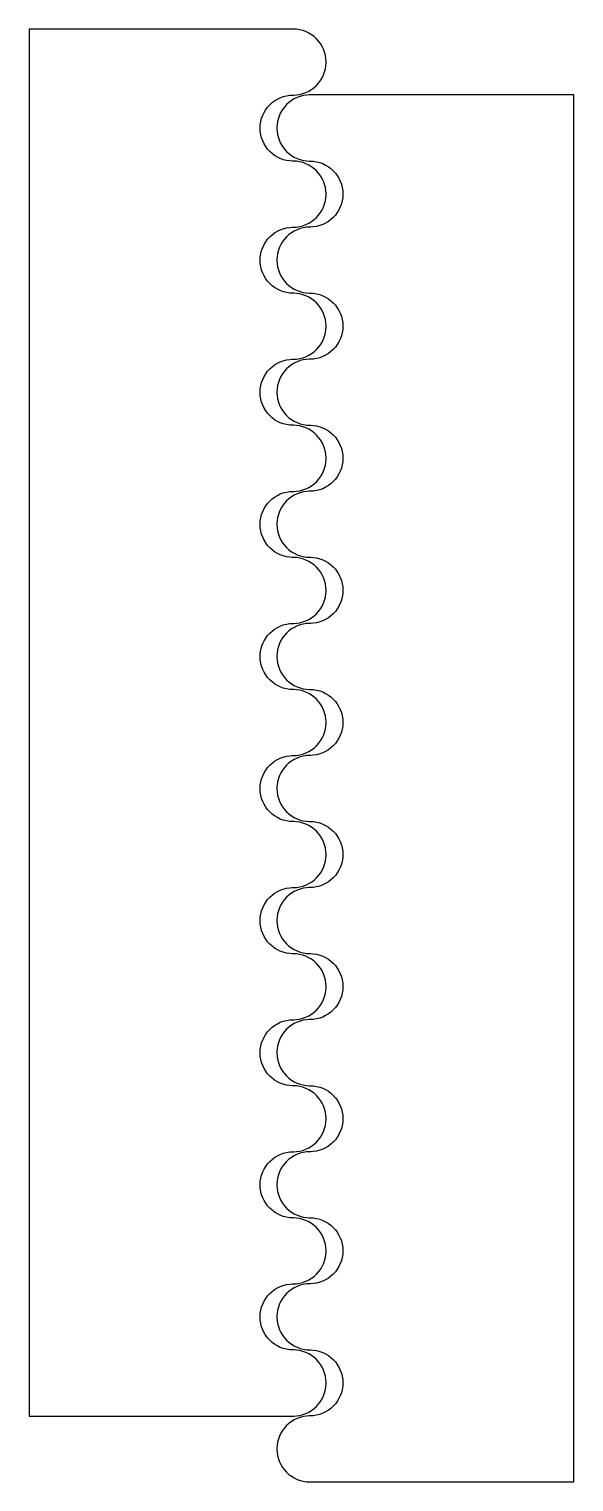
# Model space of a CAD drawing. Extents: x 0 to 41, y 0 to 110.
import ezdxf

# ---------------------------------------------------------------- set-up
doc = ezdxf.new("R2010")
doc.units = 0
doc.layers.get('0').update_dxf_attribs({"linetype": 'CONTINUOUS'})

msp = doc.modelspace()

# ---------------------------------------------------------------- linework, layer by layer
at = {"color": 0}
for points in [[(0, 110), (0, 4.99983), (20, 4.99983), (20.0639, 4.99983), (20.2557, 5.01275), (20.5039, 5.05067), (20.7435, 5.11225), (20.9732, 5.19635), (21.1917, 5.3016), (21.3978, 5.42681), (21.5903, 5.57075), (21.7678, 5.7321), (21.9292, 5.90961), (22.0731, 6.10211), (22.1983, 6.30821), (22.3036, 6.52675), (22.3876, 6.75646), (22.4492, 6.99604), (22.4871, 7.24425), (22.5, 7.43599), (22.5, 7.49983), (22.5, 7.56375), (22.4871, 7.75549), (22.4492, 8.00369), (22.3876, 8.24328), (22.3036, 8.47299), (22.1983, 8.69151), (22.0731, 8.89763), (21.9292, 9.09011), (21.7678, 9.26764), (21.5903, 9.42899), (21.3978, 9.57292), (21.1917, 9.69814), (20.9732, 9.80339), (20.7435, 9.88747), (20.5039, 9.94906), (20.2557, 9.98699), (20.0639, 9.99983), (20, 9.99983), (19.9361, 9.99983), (19.7444, 10.0128), (19.4962, 10.0507), (19.2565, 10.1122), (19.0269, 10.1963), (18.8083, 10.3016), (18.6022, 10.4268), (18.4097, 10.5707), (18.2322, 10.7321), (18.071, 10.9096), (17.9269, 11.1021), (17.8018, 11.3082), (17.6965, 11.5268), (17.6124, 11.7565), (17.5508, 11.996), (17.5129, 12.2443), (17.5, 12.436), (17.5, 12.4998), (17.5, 12.5638), (17.5129, 12.7555), (17.5508, 13.0037), (17.6124, 13.2433), (17.6965, 13.473), (17.8018, 13.6915), (17.9269, 13.8976), (18.071, 14.0901), (18.2322, 14.2676), (18.4097, 14.429), (18.6022, 14.5729), (18.8083, 14.6982), (19.0269, 14.8033), (19.2565, 14.8875), (19.4962, 14.949), (19.7444, 14.9869), (19.9361, 14.9999), (20, 14.9999), (20.0639, 14.9999), (20.2557, 15.0128), (20.5039, 15.0507), (20.7435, 15.1122), (20.9732, 15.1964), (21.1917, 15.3015), (21.3978, 15.4268), (21.5903, 15.5707), (21.7678, 15.7321), (21.9292, 15.9096), (22.0731, 16.1021), (22.1983, 16.3082), (22.3036, 16.5268), (22.3876, 16.7564), (22.4492, 16.996), (22.4871, 17.2443), (22.5, 17.436), (22.5, 17.4999), (22.5, 17.5637), (22.4871, 17.7554), (22.4492, 18.0038), (22.3876, 18.2433), (22.3036, 18.4729), (22.1983, 18.6915), (22.0731, 18.8976), (21.9292, 19.0901), (21.7678, 19.2676), (21.5903, 19.429), (21.3978, 19.5729), (21.1917, 19.6982), (20.9732, 19.8033), (20.7435, 19.8875), (20.5039, 19.949), (20.2557, 19.9869), (20.0639, 19.9999), (20, 19.9999), (19.9361, 19.9999), (19.7444, 20.0128), (19.4962, 20.0507), (19.2565, 20.1122), (19.0269, 20.1964), (18.8083, 20.3015), (18.6022, 20.4268), (18.4097, 20.5707), (18.2322, 20.7321), (18.071, 20.9096), (17.9269, 21.1021), (17.8018, 21.3082), (17.6965, 21.5268), (17.6124, 21.7564), (17.5508, 21.996), (17.5129, 22.2443), (17.5, 22.436), (17.5, 22.4999), (17.5, 22.5637), (17.5129, 22.7554), (17.5508, 23.0038), (17.6124, 23.2433), (17.6965, 23.4729), (17.8018, 23.6915), (17.9269, 23.8976), (18.071, 24.0901), (18.2322, 24.2676), (18.4097, 24.429), (18.6022, 24.5729), (18.8083, 24.6982), (19.0269, 24.8035), (19.2565, 24.8875), (19.4962, 24.9492), (19.7444, 24.9871), (19.9361, 24.9999), (20, 24.9999), (20.0639, 24.9999), (20.2557, 25.0128), (20.5039, 25.0507), (20.7435, 25.1124), (20.9732, 25.1964), (21.1917, 25.3017), (21.3978, 25.4268), (21.5903, 25.5708), (21.7678, 25.7321), (21.9292, 25.9097), (22.0731, 26.1021), (22.1983, 26.3083), (22.3036, 26.5268), (22.3876, 26.7564), (22.4492, 26.9961), (22.4871, 27.2443), (22.5, 27.436), (22.5, 27.4999), (22.5, 27.5637), (22.4871, 27.7556), (22.4492, 28.0038), (22.3876, 28.2433), (22.3036, 28.4731), (22.1983, 28.6915), (22.0731, 28.8976), (21.9292, 29.0901), (21.7678, 29.2676), (21.5903, 29.429), (21.3978, 29.5729), (21.1917, 29.6982), (20.9732, 29.8035), (20.7435, 29.8875), (20.5039, 29.9492), (20.2557, 29.9871), (20.0639, 29.9999), (20, 29.9999), (19.9361, 29.9999), (19.7444, 30.0128), (19.4962, 30.0507), (19.2565, 30.1124), (19.0269, 30.1964), (18.8083, 30.3017), (18.6022, 30.4268), (18.4097, 30.5708), (18.2322, 30.7321), (18.071, 30.9097), (17.9269, 31.1021), (17.8018, 31.3083), (17.6965, 31.5268), (17.6124, 31.7564), (17.5508, 31.9961), (17.5129, 32.2443), (17.5, 32.436), (17.5, 32.4999), (17.5, 32.5638), (17.5129, 32.7556), (17.5508, 33.0038), (17.6124, 33.2433), (17.6965, 33.4731), (17.8018, 33.6915), (17.9269, 33.8976), (18.071, 34.0901), (18.2322, 34.2676), (18.4097, 34.429), (18.6022, 34.5729), (18.8083, 34.6982), (19.0269, 34.8035), (19.2565, 34.8875), (19.4962, 34.9492), (19.7444, 34.9871), (19.9361, 34.9999), (20, 34.9999), (20.0639, 34.9999), (20.2557, 35.0128), (20.5039, 35.0507), (20.7435, 35.1124), (20.9732, 35.1964), (21.1917, 35.3017), (21.3978, 35.4268), (21.5903, 35.5708), (21.7678, 35.7321), (21.9292, 35.9097), (22.0731, 36.1022), (22.1983, 36.3083), (22.3036, 36.5268), (22.3876, 36.7565), (22.4492, 36.9961), (22.4871, 37.2443), (22.5, 37.436), (22.5, 37.4999), (22.5, 37.5638), (22.4871, 37.7556), (22.4492, 38.0038), (22.3876, 38.2433), (22.3036, 38.4731), (22.1983, 38.6915), (22.0731, 38.8976), (21.9292, 39.0901), (21.7678, 39.2676), (21.5903, 39.429), (21.3978, 39.5729), (21.1917, 39.6982), (20.9732, 39.8035), (20.7435, 39.8875), (20.5039, 39.9492), (20.2557, 39.9871), (20.0639, 39.9999), (20, 39.9999), (19.9361, 39.9999), (19.7444, 40.0128), (19.4962, 40.0507), (19.2565, 40.1124), (19.0269, 40.1964), (18.8083, 40.3017), (18.6022, 40.4268), (18.4097, 40.5708), (18.2322, 40.7321), (18.071, 40.9097), (17.9269, 41.1022), (17.8018, 41.3083), (17.6965, 41.5268), (17.6124, 41.7565), (17.5508, 41.9961), (17.5129, 42.2443), (17.5, 42.436), (17.5, 42.4999), (17.5, 42.5638), (17.5129, 42.7556), (17.5508, 43.0038), (17.6124, 43.2433), (17.6965, 43.4731), (17.8018, 43.6915), (17.9269, 43.8976), (18.071, 44.0901), (18.2322, 44.2676), (18.4097, 44.429), (18.6022, 44.5729), (18.8083, 44.6982), (19.0269, 44.8035), (19.2565, 44.8875), (19.4962, 44.9492), (19.7444, 44.9871), (19.9361, 44.9999), (20, 44.9999), (20.0639, 44.9999), (20.2557, 45.0128), (20.5039, 45.0507), (20.7435, 45.1124), (20.9732, 45.1964), (21.1917, 45.3017), (21.3978, 45.4268), (21.5903, 45.5708), (21.7678, 45.7321), (21.9292, 45.9097), (22.0731, 46.1022), (22.1983, 46.3083), (22.3036, 46.5268), (22.3876, 46.7565), (22.4492, 46.9961), (22.4871, 47.2443), (22.5, 47.436), (22.5, 47.4999), (22.5, 47.5638), (22.4871, 47.7556), (22.4492, 48.0038), (22.3876, 48.2433), (22.3036, 48.4731), (22.1983, 48.6915), (22.0731, 48.8978), (21.9292, 49.0901), (21.7678, 49.2676), (21.5903, 49.429), (21.3978, 49.5729), (21.1917, 49.6982), (20.9732, 49.8035), (20.7435, 49.8875), (20.5039, 49.9492), (20.2557, 49.9871), (20.0639, 49.9999), (20, 49.9999), (19.9361, 49.9999), (19.7444, 50.0128), (19.4962, 50.0507), (19.2565, 50.1124), (19.0269, 50.1964), (18.8083, 50.3017), (18.6022, 50.4268), (18.4097, 50.5708), (18.2322, 50.7321), (18.071, 50.9097), (17.9269, 51.1022), (17.8018, 51.3083), (17.6965, 51.5268), (17.6124, 51.7565), (17.5508, 51.9961), (17.5129, 52.2443), (17.5, 52.436), (17.5, 52.4999), (17.5, 52.5638), (17.5129, 52.7556), (17.5508, 53.0038), (17.6124, 53.2433), (17.6965, 53.4731), (17.8018, 53.6915), (17.9269, 53.8978), (18.071, 54.0901), (18.2322, 54.2676), (18.4097, 54.429), (18.6022, 54.5729), (18.8083, 54.6982), (19.0269, 54.8035), (19.2565, 54.8875), (19.4962, 54.9492), (19.7444, 54.9871), (19.9361, 54.9999), (20, 54.9999), (20.0639, 54.9999), (20.2557, 55.0128), (20.5039, 55.0507), (20.7435, 55.1124), (20.9732, 55.1964), (21.1917, 55.3017), (21.3978, 55.4268), (21.5903, 55.5708), (21.7678, 55.7321), (21.9292, 55.9097), (22.0731, 56.1022), (22.1983, 56.3083), (22.3036, 56.5268), (22.3876, 56.7565), (22.4492, 56.9961), (22.4871, 57.2443), (22.5, 57.436), (22.5, 57.4999), (22.5, 57.5637), (22.4871, 57.7556), (22.4492, 58.0038), (22.3876, 58.2433), (22.3036, 58.4731), (22.1983, 58.6917), (22.0731, 58.8978), (21.9292, 59.0901), (21.7678, 59.2678), (21.5903, 59.429), (21.3978, 59.5731), (21.1917, 59.6982), (20.9732, 59.8035), (20.7435, 59.8876), (20.5039, 59.9492), (20.2557, 59.9871), (20.0639, 60), (20, 60), (19.9361, 60), (19.7444, 60.0129), (19.4962, 60.0508), (19.2565, 60.1124), (19.0269, 60.1964), (18.8083, 60.3017), (18.6022, 60.4269), (18.4097, 60.5708), (18.2322, 60.7322), (18.071, 60.9097), (17.9269, 61.1022), (17.8018, 61.3083), (17.6965, 61.5268), (17.6124, 61.7565), (17.5508, 61.9961), (17.5129, 62.2443), (17.5, 62.4361), (17.5, 62.5), (17.5, 62.5639), (17.5129, 62.7556), (17.5508, 63.0038), (17.6124, 63.2433), (17.6965, 63.4731), (17.8018, 63.6917), (17.9269, 63.8978), (18.071, 64.0903), (18.2322, 64.2678), (18.4097, 64.429), (18.6022, 64.5731), (18.8083, 64.6982), (19.0269, 64.8035), (19.2565, 64.8876), (19.4962, 64.9492), (19.7444, 64.9871), (19.9361, 65), (20, 65), (20.0639, 65), (20.2557, 65.0129), (20.5039, 65.0508), (20.7435, 65.1124), (20.9732, 65.1964), (21.1917, 65.3017), (21.3978, 65.4269), (21.5903, 65.5708), (21.7678, 65.7322), (21.9292, 65.9097), (22.0731, 66.1022), (22.1983, 66.3083), (22.3036, 66.5268), (22.3876, 66.7565), (22.4492, 66.9961), (22.4871, 67.2443), (22.5, 67.4361), (22.5, 67.5), (22.5, 67.5639), (22.4871, 67.7556), (22.4492, 68.0038), (22.3876, 68.2433), (22.3036, 68.4731), (22.1983, 68.6917), (22.0731, 68.8978), (21.9292, 69.0903), (21.7678, 69.2678), (21.5903, 69.429), (21.3978, 69.5731), (21.1917, 69.6982), (20.9732, 69.8035), (20.7435, 69.8876), (20.5039, 69.9492), (20.2557, 69.9871), (20.0639, 70), (20, 70), (19.9361, 70), (19.7444, 70.0129), (19.4962, 70.0508), (19.2565, 70.1124), (19.0269, 70.1964), (18.8083, 70.3017), (18.6022, 70.4269), (18.4097, 70.5708), (18.2322, 70.7322), (18.071, 70.9097), (17.9269, 71.1022), (17.8018, 71.3083), (17.6965, 71.5268), (17.6124, 71.7565), (17.5508, 71.9961), (17.5129, 72.2443), (17.5, 72.4361), (17.5, 72.5), (17.5, 72.5639), (17.5129, 72.7556), (17.5508, 73.0038), (17.6124, 73.2433), (17.6965, 73.4731), (17.8018, 73.6917), (17.9269, 73.8978), (18.071, 74.0903), (18.2322, 74.2678), (18.4097, 74.429), (18.6022, 74.5731), (18.8083, 74.6982), (19.0269, 74.8035), (19.2565, 74.8876), (19.4962, 74.9492), (19.7444, 74.9871), (19.9361, 75), (20, 75), (20.0639, 75), (20.2557, 75.0129), (20.5039, 75.0508), (20.7435, 75.1124), (20.9732, 75.1964), (21.1917, 75.3017), (21.3978, 75.4269), (21.5903, 75.5708), (21.7678, 75.7322), (21.9292, 75.9097), (22.0731, 76.1022), (22.1983, 76.3083), (22.3036, 76.5268), (22.3876, 76.7565), (22.4492, 76.9961), (22.4871, 77.2443), (22.5, 77.4361), (22.5, 77.5), (22.5, 77.5639), (22.4871, 77.7556), (22.4492, 78.0038), (22.3876, 78.2433), (22.3036, 78.4731), (22.1983, 78.6917), (22.0731, 78.8978), (21.9292, 79.0903), (21.7678, 79.2678), (21.5903, 79.429), (21.3978, 79.5731), (21.1917, 79.6982), (20.9732, 79.8035), (20.7435, 79.8876), (20.5039, 79.9492), (20.2557, 79.9871), (20.0639, 80), (20, 80), (19.9361, 80), (19.7444, 80.0129), (19.4962, 80.0508), (19.2565, 80.1124), (19.0269, 80.1964), (18.8083, 80.3017), (18.6022, 80.4269), (18.4097, 80.5708), (18.2322, 80.7322), (18.071, 80.9097), (17.9269, 81.1022), (17.8018, 81.3083), (17.6965, 81.5268), (17.6124, 81.7565), (17.5508, 81.9961), (17.5129, 82.2443), (17.5, 82.4361), (17.5, 82.5), (17.5, 82.5639), (17.5129, 82.7556), (17.5508, 83.0038), (17.6124, 83.2435), (17.6965, 83.4731), (17.8018, 83.6917), (17.9269, 83.8978), (18.071, 84.0903), (18.2322, 84.2678), (18.4097, 84.429), (18.6022, 84.5731), (18.8083, 84.6982), (19.0269, 84.8035), (19.2565, 84.8876), (19.4962, 84.9492), (19.7444, 84.9871), (19.9361, 85), (20, 85), (20.0639, 85), (20.2557, 85.0129), (20.5039, 85.0508), (20.7435, 85.1124), (20.9732, 85.1964), (21.1917, 85.3017), (21.3978, 85.4269), (21.5903, 85.5708), (21.7678, 85.7322), (21.9292, 85.9097), (22.0731, 86.1022), (22.1983, 86.3083), (22.3036, 86.5268), (22.3876, 86.7565), (22.4492, 86.9961), (22.4871, 87.2443), (22.5, 87.4361), (22.5, 87.5), (22.5, 87.5639), (22.4871, 87.7556), (22.4492, 88.0038), (22.3876, 88.2435), (22.3036, 88.4731), (22.1983, 88.6917), (22.0731, 88.8978), (21.9292, 89.0903), (21.7678, 89.2678), (21.5903, 89.429), (21.3978, 89.5731), (21.1917, 89.6982), (20.9732, 89.8035), (20.7435, 89.8876), (20.5039, 89.9492), (20.2557, 89.9871), (20.0639, 90), (20, 90), (19.9361, 90), (19.7444, 90.0129), (19.4962, 90.0508), (19.2565, 90.1124), (19.0269, 90.1964), (18.8083, 90.3017), (18.6022, 90.4269), (18.4097, 90.5708), (18.2322, 90.7322), (18.071, 90.9097), (17.9269, 91.1022), (17.8018, 91.3083), (17.6965, 91.5268), (17.6124, 91.7565), (17.5508, 91.9961), (17.5129, 92.2443), (17.5, 92.4361), (17.5, 92.5), (17.5, 92.5639), (17.5129, 92.7556), (17.5508, 93.0038), (17.6124, 93.2435), (17.6965, 93.4731), (17.8018, 93.6917), (17.9269, 93.8978), (18.071, 94.0903), (18.2322, 94.2678), (18.4097, 94.4292), (18.6022, 94.5731), (18.8083, 94.6983), (19.0269, 94.8036), (19.2565, 94.8876), (19.4962, 94.9492), (19.7444, 94.9871), (19.9361, 95), (20, 95), (20.0639, 95), (20.2557, 95.0129), (20.5039, 95.0508), (20.7435, 95.1124), (20.9732, 95.1965), (21.1917, 95.3018), (21.3978, 95.4269), (21.5903, 95.571), (21.7678, 95.7322), (21.9292, 95.9097), (22.0731, 96.1022), (22.1983, 96.3083), (22.3036, 96.5269), (22.3876, 96.7565), (22.4492, 96.9963), (22.4871, 97.2444), (22.5, 97.4361), (22.5, 97.5), (22.5, 97.5639), (22.4871, 97.7557), (22.4492, 98.0039), (22.3876, 98.2435), (22.3036, 98.4732), (22.1983, 98.6917), (22.0731, 98.8978), (21.9292, 99.0903), (21.7678, 99.2678), (21.5903, 99.4292), (21.3978, 99.5731), (21.1917, 99.6983), (20.9732, 99.8036), (20.7435, 99.8876), (20.5039, 99.9492), (20.2557, 99.9871), (20.0639, 100), (20, 100), (19.9361, 100), (19.7444, 100.013), (19.4962, 100.051), (19.2565, 100.112), (19.0269, 100.197), (18.8083, 100.302), (18.6022, 100.427), (18.4097, 100.571), (18.2322, 100.732), (18.071, 100.91), (17.9269, 101.102), (17.8018, 101.308), (17.6965, 101.527), (17.6124, 101.757), (17.5508, 101.996), (17.5129, 102.244), (17.5, 102.436), (17.5, 102.5), (17.5, 102.564), (17.5129, 102.756), (17.5508, 103.004), (17.6124, 103.243), (17.6965, 103.473), (17.8018, 103.692), (17.9269, 103.898), (18.071, 104.09), (18.2322, 104.268), (18.4097, 104.429), (18.6022, 104.573), (18.8083, 104.698), (19.0269, 104.804), (19.2565, 104.888), (19.4962, 104.949), (19.7444, 104.987), (19.9361, 105), (20, 105), (20.0639, 105), (20.2557, 105.013), (20.5039, 105.051), (20.7435, 105.112), (20.9732, 105.197), (21.1917, 105.302), (21.3978, 105.427), (21.5903, 105.571), (21.7678, 105.732), (21.9292, 105.91), (22.0731, 106.102), (22.1983, 106.308), (22.3036, 106.527), (22.3876, 106.757), (22.4492, 106.996), (22.4871, 107.244), (22.5, 107.436), (22.5, 107.5), (22.5, 107.564), (22.4871, 107.756), (22.4492, 108.004), (22.3876, 108.243), (22.3036, 108.473), (22.1983, 108.692), (22.0731, 108.898), (21.9292, 109.09), (21.7678, 109.268), (21.5903, 109.429), (21.3978, 109.573), (21.1917, 109.698), (20.9732, 109.804), (20.7435, 109.888), (20.5039, 109.949), (20.2557, 109.987), (20.0639, 110), (20, 110), (0, 110)], [(41.2731, 0.00825), (41.2731, 105.008), (21.2731, 105.008), (21.2092, 105.008), (21.0174, 104.996), (20.7692, 104.958), (20.5296, 104.896), (20.2999, 104.812), (20.0814, 104.707), (19.8753, 104.582), (19.6828, 104.438), (19.5053, 104.276), (19.3439, 104.099), (19.2, 103.906), (19.0747, 103.7), (18.9694, 103.482), (18.8854, 103.252), (18.8239, 103.012), (18.786, 102.764), (18.7731, 102.572), (18.7731, 102.508), (18.7731, 102.445), (18.786, 102.253), (18.8239, 102.005), (18.8854, 101.765), (18.9694, 101.535), (19.0747, 101.317), (19.2, 101.111), (19.3439, 100.918), (19.5053, 100.741), (19.6828, 100.579), (19.8753, 100.435), (20.0814, 100.31), (20.2999, 100.205), (20.5296, 100.121), (20.7692, 100.059), (21.0174, 100.021), (21.2092, 100.008), (21.2731, 100.008), (21.3369, 100.008), (21.5286, 99.9956), (21.7768, 99.9576), (22.0164, 99.8961), (22.2461, 99.8119), (22.4647, 99.7067), (22.6708, 99.5815), (22.8633, 99.4375), (23.0408, 99.2763), (23.2021, 99.0987), (23.3461, 98.9063), (23.4713, 98.7001), (23.5765, 98.4815), (23.6607, 98.2518), (23.7222, 98.0122), (23.7601, 97.764), (23.7731, 97.5724), (23.7731, 97.5085), (23.7731, 97.4446), (23.7601, 97.2528), (23.7222, 97.0046), (23.6607, 96.765), (23.5765, 96.5353), (23.4713, 96.3168), (23.3461, 96.1106), (23.2021, 95.9182), (23.0408, 95.7407), (22.8633, 95.5793), (22.6708, 95.4354), (22.4647, 95.3101), (22.2461, 95.2049), (22.0164, 95.1208), (21.7768, 95.0593), (21.5286, 95.0214), (21.3369, 95.0085), (21.2731, 95.0085), (21.2092, 95.0085), (21.0174, 94.9956), (20.7692, 94.9576), (20.5296, 94.8961), (20.2999, 94.8119), (20.0814, 94.7067), (19.8753, 94.5815), (19.6828, 94.4375), (19.5053, 94.2763), (19.3439, 94.0987), (19.2, 93.9063), (19.0747, 93.7001), (18.9694, 93.4815), (18.8854, 93.2518), (18.8239, 93.0122), (18.786, 92.764), (18.7731, 92.5724), (18.7731, 92.5085), (18.7731, 92.4446), (18.786, 92.2528), (18.8239, 92.0046), (18.8854, 91.765), (18.9694, 91.5353), (19.0747, 91.3168), (19.2, 91.1106), (19.3439, 90.9182), (19.5053, 90.7407), (19.6828, 90.5793), (19.8753, 90.4354), (20.0814, 90.3101), (20.2999, 90.2049), (20.5296, 90.1208), (20.7692, 90.0593), (21.0174, 90.0214), (21.2092, 90.0085), (21.2731, 90.0085), (21.3369, 90.0085), (21.5286, 89.9956), (21.7768, 89.9576), (22.0164, 89.8961), (22.2461, 89.8119), (22.4647, 89.7067), (22.6708, 89.5815), (22.8633, 89.4375), (23.0408, 89.2763), (23.2021, 89.0987), (23.3461, 88.9063), (23.4713, 88.7001), (23.5765, 88.4815), (23.6607, 88.2518), (23.7222, 88.0122), (23.7601, 87.764), (23.7731, 87.5724), (23.7731, 87.5085), (23.7731, 87.4446), (23.7601, 87.2528), (23.7222, 87.0046), (23.6607, 86.765), (23.5765, 86.5353), (23.4713, 86.3167), (23.3461, 86.1106), (23.2021, 85.9182), (23.0408, 85.7406), (22.8633, 85.5793), (22.6708, 85.4353), (22.4647, 85.3101), (22.2461, 85.2049), (22.0164, 85.1208), (21.7768, 85.0592), (21.5286, 85.0212), (21.3369, 85.0083), (21.2731, 85.0083), (21.2092, 85.0083), (21.0174, 84.9956), (20.7692, 84.9576), (20.5296, 84.896), (20.2999, 84.8119), (20.0814, 84.7067), (19.8753, 84.5814), (19.6828, 84.4375), (19.5053, 84.2761), (19.3439, 84.0986), (19.2, 83.9063), (19.0747, 83.7), (18.9694, 83.4815), (18.8854, 83.2518), (18.8239, 83.0122), (18.786, 82.764), (18.7731, 82.5722), (18.7731, 82.5083), (18.7731, 82.4444), (18.786, 82.2528), (18.8239, 82.0046), (18.8854, 81.765), (18.9694, 81.5353), (19.0747, 81.3167), (19.2, 81.1106), (19.3439, 80.9182), (19.5053, 80.7406), (19.6828, 80.5793), (19.8753, 80.4353), (20.0814, 80.3101), (20.2999, 80.2049), (20.5296, 80.1208), (20.7692, 80.0592), (21.0174, 80.0212), (21.2092, 80.0083), (21.2731, 80.0083), (21.3369, 80.0083), (21.5286, 79.9956), (21.7768, 79.9576), (22.0164, 79.896), (22.2461, 79.8119), (22.4647, 79.7067), (22.6708, 79.5814), (22.8633, 79.4375), (23.0408, 79.2761), (23.2021, 79.0986), (23.3461, 78.9063), (23.4713, 78.7), (23.5765, 78.4815), (23.6607, 78.2518), (23.7222, 78.0122), (23.7601, 77.764), (23.7731, 77.5722), (23.7731, 77.5083), (23.7731, 77.4444), (23.7601, 77.2528), (23.7222, 77.0046), (23.6607, 76.765), (23.5765, 76.5353), (23.4713, 76.3167), (23.3461, 76.1106), (23.2021, 75.9182), (23.0408, 75.7406), (22.8633, 75.5793), (22.6708, 75.4353), (22.4647, 75.3101), (22.2461, 75.2049), (22.0164, 75.1208), (21.7768, 75.0592), (21.5286, 75.0212), (21.3369, 75.0083), (21.2731, 75.0083), (21.2092, 75.0083), (21.0174, 74.9956), (20.7692, 74.9576), (20.5296, 74.896), (20.2999, 74.8119), (20.0814, 74.7067), (19.8753, 74.5814), (19.6828, 74.4375), (19.5053, 74.2761), (19.3439, 74.0986), (19.2, 73.9061), (19.0747, 73.7), (18.9694, 73.4815), (18.8854, 73.2518), (18.8239, 73.0122), (18.786, 72.764), (18.7731, 72.5722), (18.7731, 72.5083), (18.7731, 72.4444), (18.786, 72.2528), (18.8239, 72.0046), (18.8854, 71.765), (18.9694, 71.5353), (19.0747, 71.3167), (19.2, 71.1106), (19.3439, 70.9182), (19.5053, 70.7406), (19.6828, 70.5793), (19.8753, 70.4353), (20.0814, 70.3101), (20.2999, 70.2049), (20.5296, 70.1208), (20.7692, 70.0592), (21.0174, 70.0212), (21.2092, 70.0083), (21.2731, 70.0083), (21.3369, 70.0083), (21.5286, 69.9956), (21.7768, 69.9576), (22.0164, 69.896), (22.2461, 69.8119), (22.4647, 69.7067), (22.6708, 69.5814), (22.8633, 69.4375), (23.0408, 69.2761), (23.2021, 69.0986), (23.3461, 68.9061), (23.4713, 68.7), (23.5765, 68.4815), (23.6607, 68.2518), (23.7222, 68.0122), (23.7601, 67.764), (23.7731, 67.5722), (23.7731, 67.5083), (23.7731, 67.4444), (23.7601, 67.2528), (23.7222, 67.0046), (23.6607, 66.765), (23.5765, 66.5353), (23.4713, 66.3167), (23.3461, 66.1106), (23.2021, 65.9182), (23.0408, 65.7406), (22.8633, 65.5793), (22.6708, 65.4353), (22.4647, 65.3101), (22.2461, 65.2049), (22.0164, 65.1208), (21.7768, 65.0592), (21.5286, 65.0212), (21.3369, 65.0083), (21.2731, 65.0083), (21.2092, 65.0083), (21.0174, 64.9956), (20.7692, 64.9576), (20.5296, 64.896), (20.2999, 64.8119), (20.0814, 64.7067), (19.8753, 64.5814), (19.6828, 64.4375), (19.5053, 64.2761), (19.3439, 64.0986), (19.2, 63.9061), (19.0747, 63.7), (18.9694, 63.4815), (18.8854, 63.2518), (18.8239, 63.0122), (18.786, 62.764), (18.7731, 62.5722), (18.7731, 62.5083), (18.7731, 62.4444), (18.786, 62.2528), (18.8239, 62.0046), (18.8854, 61.7649), (18.9694, 61.5353), (19.0747, 61.3167), (19.2, 61.1106), (19.3439, 60.9182), (19.5053, 60.7406), (19.6828, 60.5793), (19.8753, 60.4353), (20.0814, 60.3101), (20.2999, 60.2049), (20.5296, 60.1208), (20.7692, 60.0592), (21.0174, 60.0212), (21.2092, 60.0083), (21.2731, 60.0083), (21.3369, 60.0083), (21.5286, 59.9956), (21.7768, 59.9576), (22.0164, 59.896), (22.2461, 59.8119), (22.4647, 59.7067), (22.6708, 59.5814), (22.8633, 59.4375), (23.0408, 59.2761), (23.2021, 59.0986), (23.3461, 58.9061), (23.4713, 58.7), (23.5765, 58.4815), (23.6607, 58.2518), (23.7222, 58.0122), (23.7601, 57.764), (23.7731, 57.5722), (23.7731, 57.5083), (23.7731, 57.4444), (23.7601, 57.2528), (23.7222, 57.0046), (23.6607, 56.7649), (23.5765, 56.5353), (23.4713, 56.3167), (23.3461, 56.1106), (23.2021, 55.9182), (23.0408, 55.7406), (22.8633, 55.5793), (22.6708, 55.4353), (22.4647, 55.3101), (22.2461, 55.2049), (22.0164, 55.1208), (21.7768, 55.0592), (21.5286, 55.0213), (21.3369, 55.0083), (21.2731, 55.0083), (21.2092, 55.0083), (21.0174, 54.9956), (20.7692, 54.9576), (20.5296, 54.896), (20.2999, 54.8119), (20.0814, 54.7067), (19.8753, 54.5814), (19.6828, 54.4375), (19.5053, 54.2761), (19.3439, 54.0986), (19.2, 53.9061), (19.0747, 53.7), (18.9694, 53.4815), (18.8854, 53.2518), (18.8239, 53.0122), (18.786, 52.764), (18.7731, 52.5722), (18.7731, 52.5083), (18.7731, 52.4444), (18.786, 52.2528), (18.8239, 52.0046), (18.8854, 51.7649), (18.9694, 51.5353), (19.0747, 51.3167), (19.2, 51.1106), (19.3439, 50.9182), (19.5053, 50.7406), (19.6828, 50.5792), (19.8753, 50.4353), (20.0814, 50.31), (20.2999, 50.2049), (20.5296, 50.1207), (20.7692, 50.0592), (21.0174, 50.0213), (21.2092, 50.0083), (21.2731, 50.0083), (21.3369, 50.0083), (21.5286, 49.9954), (21.7768, 49.9575), (22.0164, 49.896), (22.2461, 49.8118), (22.4647, 49.7067), (22.6708, 49.5814), (22.8633, 49.4375), (23.0408, 49.2761), (23.2021, 49.0986), (23.3461, 48.9061), (23.4713, 48.7), (23.5765, 48.4814), (23.6607, 48.2518), (23.7222, 48.0122), (23.7601, 47.7639), (23.7731, 47.5722), (23.7731, 47.5083), (23.7731, 47.4444), (23.7601, 47.2528), (23.7222, 47.0044), (23.6607, 46.7649), (23.5765, 46.5353), (23.4713, 46.3167), (23.3461, 46.1106), (23.2021, 45.9181), (23.0408, 45.7406), (22.8633, 45.5792), (22.6708, 45.4353), (22.4647, 45.31), (22.2461, 45.2049), (22.0164, 45.1207), (21.7768, 45.0592), (21.5286, 45.0213), (21.3369, 45.0083), (21.2731, 45.0083), (21.2092, 45.0083), (21.0174, 44.9954), (20.7692, 44.9575), (20.5296, 44.896), (20.2999, 44.8118), (20.0814, 44.7067), (19.8753, 44.5814), (19.6828, 44.4375), (19.5053, 44.2761), (19.3439, 44.0986), (19.2, 43.9061), (19.0747, 43.7), (18.9694, 43.4814), (18.8854, 43.2518), (18.8239, 43.0122), (18.786, 42.7639), (18.7731, 42.5722), (18.7731, 42.5083), (18.7731, 42.4444), (18.786, 42.2528), (18.8239, 42.0044), (18.8854, 41.7649), (18.9694, 41.5353), (19.0747, 41.3167), (19.2, 41.1106), (19.3439, 40.9181), (19.5053, 40.7406), (19.6828, 40.5792), (19.8753, 40.4353), (20.0814, 40.31), (20.2999, 40.2049), (20.5296, 40.1207), (20.7692, 40.0592), (21.0174, 40.0213), (21.2092, 40.0083), (21.2731, 40.0083), (21.3369, 40.0083), (21.5286, 39.9954), (21.7768, 39.9575), (22.0164, 39.896), (22.2461, 39.8118), (22.4647, 39.7067), (22.6708, 39.5814), (22.8633, 39.4375), (23.0408, 39.2761), (23.2021, 39.0986), (23.3461, 38.9061), (23.4713, 38.7), (23.5765, 38.4814), (23.6607, 38.2518), (23.7222, 38.0122), (23.7601, 37.7639), (23.7731, 37.5722), (23.7731, 37.5083), (23.7731, 37.4444), (23.7601, 37.2528), (23.7222, 37.0044), (23.6607, 36.7649), (23.5765, 36.5353), (23.4713, 36.3167), (23.3461, 36.1106), (23.2021, 35.9181), (23.0408, 35.7406), (22.8633, 35.5792), (22.6708, 35.4353), (22.4647, 35.31), (22.2461, 35.2049), (22.0164, 35.1207), (21.7768, 35.0592), (21.5286, 35.0213), (21.3369, 35.0083), (21.2731, 35.0083), (21.2092, 35.0083), (21.0174, 34.9954), (20.7692, 34.9575), (20.5296, 34.896), (20.2999, 34.8118), (20.0814, 34.7067), (19.8753, 34.5814), (19.6828, 34.4375), (19.5053, 34.2761), (19.3439, 34.0986), (19.2, 33.9061), (19.0747, 33.7), (18.9694, 33.4814), (18.8854, 33.2518), (18.8239, 33.0122), (18.786, 32.7639), (18.7731, 32.5722), (18.7731, 32.5083), (18.7731, 32.4444), (18.786, 32.2528), (18.8239, 32.0044), (18.8854, 31.7649), (18.9694, 31.5353), (19.0747, 31.3167), (19.2, 31.1106), (19.3439, 30.9181), (19.5053, 30.7406), (19.6828, 30.5792), (19.8753, 30.4353), (20.0814, 30.31), (20.2999, 30.2049), (20.5296, 30.1207), (20.7692, 30.0592), (21.0174, 30.0213), (21.2092, 30.0083), (21.2731, 30.0083), (21.3369, 30.0083), (21.5286, 29.9954), (21.7768, 29.9575), (22.0164, 29.896), (22.2461, 29.8118), (22.4647, 29.7067), (22.6708, 29.5814), (22.8633, 29.4375), (23.0408, 29.2761), (23.2021, 29.0986), (23.3461, 28.9061), (23.4713, 28.7), (23.5765, 28.4814), (23.6607, 28.2518), (23.7222, 28.0122), (23.7601, 27.7639), (23.7731, 27.5722), (23.7731, 27.5083), (23.7731, 27.4444), (23.7601, 27.2528), (23.7222, 27.0044), (23.6607, 26.7649), (23.5765, 26.5353), (23.4713, 26.3167), (23.3461, 26.1106), (23.2021, 25.9181), (23.0408, 25.7406), (22.8633, 25.5792), (22.6708, 25.4353), (22.4647, 25.31), (22.2461, 25.2049), (22.0164, 25.1207), (21.7768, 25.0592), (21.5286, 25.0213), (21.3369, 25.0083), (21.2731, 25.0083), (21.2092, 25.0083), (21.0174, 24.9954), (20.7692, 24.9575), (20.5296, 24.896), (20.2999, 24.8118), (20.0814, 24.7067), (19.8753, 24.5814), (19.6828, 24.4375), (19.5053, 24.2761), (19.3439, 24.0986), (19.2, 23.9061), (19.0747, 23.7), (18.9694, 23.4814), (18.8854, 23.2518), (18.8239, 23.0122), (18.786, 22.7639), (18.7731, 22.5722), (18.7731, 22.5083), (18.7731, 22.4444), (18.786, 22.2528), (18.8239, 22.0044), (18.8854, 21.7649), (18.9694, 21.5353), (19.0747, 21.3167), (19.2, 21.1106), (19.3439, 20.9181), (19.5053, 20.7406), (19.6828, 20.5792), (19.8753, 20.4353), (20.0814, 20.31), (20.2999, 20.2049), (20.5296, 20.1207), (20.7692, 20.0592), (21.0174, 20.0213), (21.2092, 20.0083), (21.2731, 20.0083), (21.3369, 20.0083), (21.5286, 19.9954), (21.7768, 19.9575), (22.0164, 19.896), (22.2461, 19.8118), (22.4647, 19.7067), (22.6708, 19.5814), (22.8633, 19.4375), (23.0408, 19.2761), (23.2021, 19.0986), (23.3461, 18.9061), (23.4713, 18.7), (23.5765, 18.4814), (23.6607, 18.2518), (23.7222, 18.0122), (23.7601, 17.7639), (23.7731, 17.5722), (23.7731, 17.5083), (23.7731, 17.4444), (23.7601, 17.2528), (23.7222, 17.0044), (23.6607, 16.7649), (23.5765, 16.5353), (23.4713, 16.3167), (23.3461, 16.1106), (23.2021, 15.9181), (23.0408, 15.7406), (22.8633, 15.5792), (22.6708, 15.4353), (22.4647, 15.31), (22.2461, 15.2047), (22.0164, 15.1207), (21.7768, 15.059), (21.5286, 15.0211), (21.3369, 15.0082), (21.2731, 15.0082), (21.2092, 15.0082), (21.0174, 14.9954), (20.7692, 14.9575), (20.5296, 14.8958), (20.2999, 14.8118), (20.0814, 14.7065), (19.8753, 14.5814), (19.6828, 14.4374), (19.5053, 14.2761), (19.3439, 14.0985), (19.2, 13.9061), (19.0747, 13.6999), (18.9694, 13.4814), (18.8854, 13.2517), (18.8239, 13.0121), (18.786, 12.7639), (18.7731, 12.5722), (18.7731, 12.5083), (18.7731, 12.4444), (18.786, 12.2527), (18.8239, 12.0044), (18.8854, 11.7649), (18.9694, 11.5352), (19.0747, 11.3166), (19.2, 11.1105), (19.3439, 10.918), (19.5053, 10.7405), (19.6828, 10.5792), (19.8753, 10.4352), (20.0814, 10.31), (20.2999, 10.2048), (20.5296, 10.1207), (20.7692, 10.0591), (21.0174, 10.0212), (21.2092, 10.0082), (21.2731, 10.0082), (21.3369, 10.0082), (21.5286, 9.99539), (21.7768, 9.95747), (22.0164, 9.89589), (22.2461, 9.81179), (22.4647, 9.70654), (22.6708, 9.58132), (22.8633, 9.43739), (23.0408, 9.27604), (23.2021, 9.09853), (23.3461, 8.90608), (23.4713, 8.69993), (23.5765, 8.48139), (23.6607, 8.25174), (23.7222, 8.0121), (23.7601, 7.76389), (23.7731, 7.57215), (23.7731, 7.50825), (23.7731, 7.44439), (23.7601, 7.25265), (23.7222, 7.00444), (23.6607, 6.76486), (23.5765, 6.53515), (23.4713, 6.31663), (23.3461, 6.11051), (23.2021, 5.91803), (23.0408, 5.7405), (22.8633, 5.57915), (22.6708, 5.43522), (22.4647, 5.31), (22.2461, 5.20475), (22.0164, 5.12067), (21.7768, 5.05908), (21.5286, 5.02115), (21.3369, 5.00825), (21.2731, 5.00825), (21.2092, 5.00825), (21.0174, 4.99539), (20.7692, 4.95747), (20.5296, 4.89589), (20.2999, 4.81179), (20.0814, 4.70654), (19.8753, 4.58132), (19.6828, 4.43739), (19.5053, 4.27604), (19.3439, 4.09853), (19.2, 3.90603), (19.0747, 3.69993), (18.9694, 3.48139), (18.8854, 3.25168), (18.8239, 3.0121), (18.786, 2.76389), (18.7731, 2.57215), (18.7731, 2.50825), (18.7731, 2.44439), (18.786, 2.25265), (18.8239, 2.00444), (18.8854, 1.76486), (18.9694, 1.53515), (19.0747, 1.31662), (19.2, 1.11051), (19.3439, 0.91802), (19.5053, 0.74051), (19.6828, 0.57916), (19.8753, 0.43522), (20.0814, 0.31), (20.2999, 0.20475), (20.5296, 0.12066), (20.7692, 0.05908), (21.0174, 0.02116), (21.2092, 0.00825), (21.2731, 0.00825), (41.2731, 0.00825)]]:
    msp.add_lwpolyline(points, close=True, dxfattribs=at)

doc.saveas('drawing.dxf')
